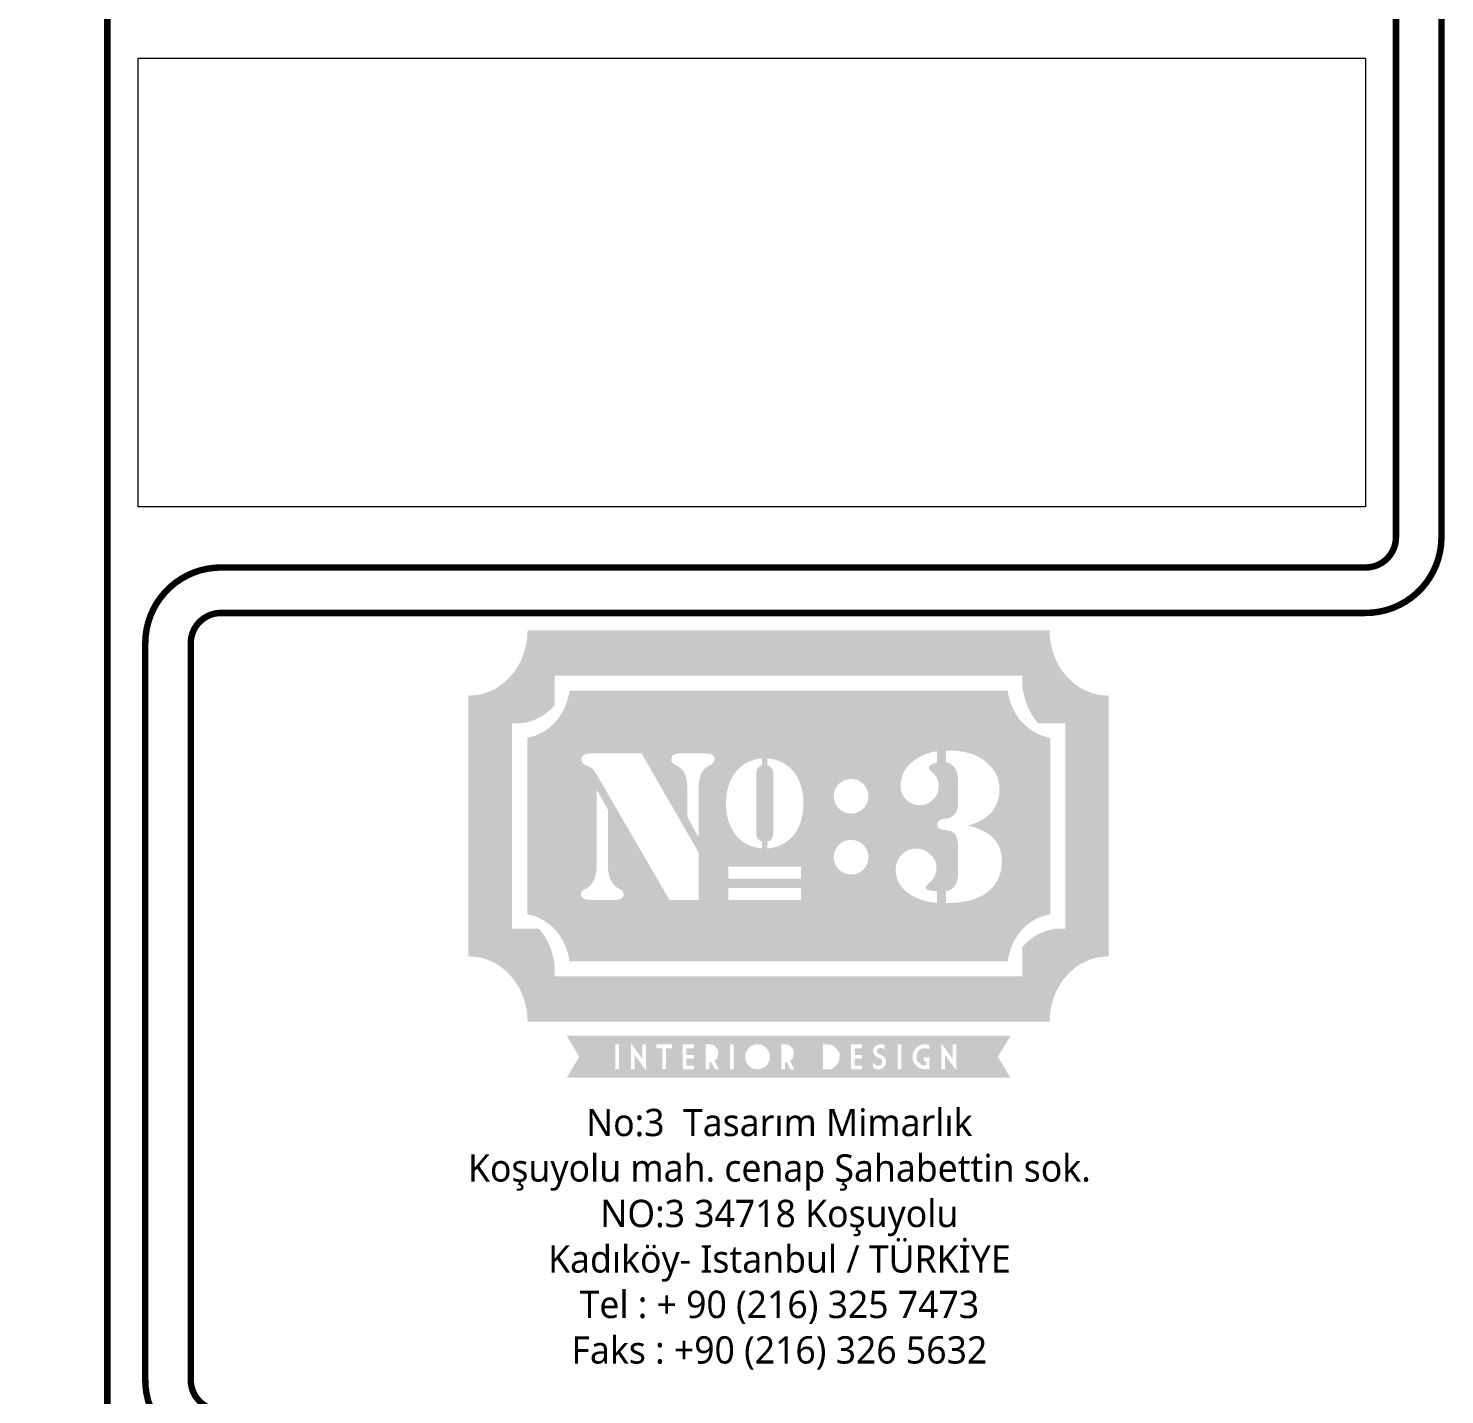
# Model space of a CAD drawing. Header units: millimetres. Extents: x 54215 to 67697, y 23496 to 56611.
# Drawn here: x 62480.2 to 62948.9, y 44429 to 44881.2 of the extents above; entities that cross this region are included whole.
import ezdxf

# ---------------------------------------------------------------- set-up
doc = ezdxf.new("R2010")
doc.units = ezdxf.units.MM
doc.layers.add('Layer 1', color=7, linetype='Continuous')
doc.layers.add('t_tarama', color=251, linetype='Continuous', lineweight=20)
doc.styles.get("Standard").update_dxf_attribs({"font": 'arial.ttf'})

msp = doc.modelspace()

# ---------------------------------------------------------------- hatches: boundary and pattern name
at = {"true_color": 0xe74a37}
h = msp.add_hatch(color=13, dxfattribs=at)
h.dxf.hatch_style = 1
edge = h.paths.add_edge_path()
edge.add_spline(control_points=[(62837.484, 44660.364), (62826.821, 44660.4), (62818.183, 44670.05), (62818.183, 44681.95), (62818.181, 44681.949), (62818.176, 44681.948), (62818.175, 44681.947), (62818.175, 44681.947), (62818.175, 44681.95), (62818.175, 44681.95), (62818.175, 44681.95), (62645.41, 44681.95), (62645.41, 44681.95), (62645.41, 44681.95), (62645.41, 44681.825), (62645.41, 44681.825), (62645.349, 44669.982), (62636.741, 44660.4), (62626.115, 44660.364), (62626.115, 44660.364), (62625.819, 44660.364), (62625.819, 44660.364), (62625.819, 44660.364), (62625.819, 44574.03), (62625.819, 44574.03), (62625.819, 44574.03), (62626.059, 44574.03), (62626.059, 44574.03), (62626.059, 44574.03), (62626.059, 44574.028), (62626.059, 44574.028), (62636.749, 44574.028), (62645.413, 44564.359), (62645.413, 44552.437), (62645.413, 44552.437), (62645.416, 44552.437), (62645.416, 44552.437), (62645.416, 44552.437), (62645.416, 44552.4), (62645.416, 44552.4), (62645.416, 44552.4), (62818.18, 44552.4), (62818.18, 44552.4), (62818.18, 44552.4), (62818.18, 44552.437), (62818.18, 44552.437), (62818.181, 44552.437), (62818.188, 44552.437), (62818.188, 44552.437), (62818.188, 44564.359), (62826.852, 44574.028), (62837.542, 44574.028), (62837.542, 44574.028), (62837.542, 44574.03), (62837.542, 44574.03), (62837.542, 44574.03), (62837.766, 44574.03), (62837.766, 44574.03), (62837.766, 44574.03), (62837.766, 44660.364), (62837.766, 44660.364), (62837.766, 44660.364), (62837.484, 44660.364), (62837.484, 44660.364)], knot_values=[0, 0, 0, 0, 1, 1, 1, 2, 2, 2, 3, 3, 3, 4, 4, 4, 5, 5, 5, 6, 6, 6, 7, 7, 7, 8, 8, 8, 9, 9, 9, 10, 10, 10, 11, 11, 11, 12, 12, 12, 13, 13, 13, 14, 14, 14, 15, 15, 15, 16, 16, 16, 17, 17, 17, 18, 18, 18, 19, 19, 19, 20, 20, 20, 21, 21, 21, 21], degree=3, periodic=0)
edge = h.paths.add_edge_path(flags=16)
edge.add_spline(control_points=[(62823.446, 44651.188), (62823.446, 44651.188), (62823.446, 44651.188), (62823.446, 44583.195), (62823.446, 44583.195), (62823.446, 44583.195), (62820.792, 44583.195), (62820.792, 44583.195), (62814.38, 44583.195), (62809.162, 44577.242), (62809.162, 44569.928), (62809.162, 44569.928), (62809.157, 44567.436), (62809.157, 44567.436), (62809.157, 44567.436), (62806.666, 44567.41), (62806.666, 44567.41), (62806.666, 44567.41), (62654.433, 44567.438), (62654.433, 44567.438), (62654.433, 44567.438), (62654.433, 44569.928), (62654.433, 44569.928), (62654.433, 44577.243), (62649.217, 44583.194), (62642.802, 44583.194), (62642.802, 44583.194), (62640.31, 44583.194), (62640.31, 44583.194), (62640.31, 44583.194), (62640.31, 44651.17), (62640.31, 44651.17), (62640.31, 44651.17), (62642.838, 44651.188), (62642.838, 44651.188), (62649.193, 44651.207), (62654.394, 44657.121), (62654.432, 44664.369), (62654.432, 44664.369), (62654.432, 44666.94), (62654.432, 44666.94), (62654.432, 44666.94), (62767.845, 44666.939), (62767.845, 44666.939), (62789.846, 44666.939), (62809.163, 44666.947), (62809.163, 44666.947), (62809.163, 44666.947), (62809.163, 44664.448), (62809.163, 44664.448), (62809.163, 44664.448), (62809.159, 44664.448), (62809.159, 44664.448), (62809.159, 44657.156), (62814.362, 44651.207), (62820.757, 44651.188), (62820.757, 44651.188), (62823.446, 44651.188)], knot_values=[0, 0, 0, 0, 1, 1, 1, 2, 2, 2, 3, 3, 3, 4, 4, 4, 5, 5, 5, 6, 6, 6, 7, 7, 7, 8, 8, 8, 9, 9, 9, 10, 10, 10, 11, 11, 11, 12, 12, 12, 13, 13, 13, 14, 14, 14, 15, 15, 15, 16, 16, 16, 17, 17, 17, 18, 18, 18, 19, 19, 19, 19], degree=3, periodic=0)
h = msp.add_hatch(color=13, dxfattribs=at)
h.dxf.hatch_style = 1
edge = h.paths.add_edge_path()
edge.add_spline(control_points=[(62818.465, 44617.191), (62818.465, 44631.787), (62818.465, 44646.384), (62818.465, 44646.384), (62811.144, 44647.519), (62805.338, 44653.917), (62804.332, 44661.957)], knot_values=[8, 8, 8, 8, 8.5, 8.5, 8.5, 9.5, 9.5, 9.5, 9.5], degree=3, periodic=0)
edge.add_spline(control_points=[(62804.332, 44661.957), (62804.332, 44661.957), (62659.258, 44661.957), (62659.258, 44661.957), (62658.254, 44653.993), (62652.538, 44647.639), (62645.335, 44646.417)], knot_values=[6, 6, 6, 6, 7, 7, 7, 8, 8, 8, 8], degree=3, periodic=0)
edge.add_spline(control_points=[(62645.335, 44646.417), (62645.335, 44646.417), (62645.295, 44587.971), (62645.295, 44587.971), (62652.539, 44586.77), (62658.264, 44580.41), (62659.261, 44572.419)], knot_values=[4, 4, 4, 4, 5, 5, 5, 6, 6, 6, 6], degree=3, periodic=0)
edge.add_spline(control_points=[(62659.261, 44572.419), (62659.261, 44572.419), (62804.175, 44572.393), (62804.175, 44572.393), (62804.175, 44572.393), (62804.175, 44572.393), (62804.175, 44572.393)], knot_values=[2.99999, 2.99999, 2.99999, 2.99999, 3.99999, 3.99999, 3.99999, 4, 4, 4, 4], degree=3, periodic=0)
edge.add_spline(control_points=[(62804.175, 44572.393), (62804.175, 44572.393), (62804.175, 44572.419), (62804.175, 44572.419), (62804.175, 44572.419), (62804.175, 44572.419), (62804.175, 44572.419)], knot_values=[1.99999, 1.99999, 1.99999, 1.99999, 2.99998, 2.99998, 2.99998, 2.99999, 2.99999, 2.99999, 2.99999], degree=3, periodic=0)
edge.add_spline(control_points=[(62804.175, 44572.419), (62804.175, 44572.419), (62804.334, 44572.419), (62804.334, 44572.419)], knot_values=[1.00001, 1.00001, 1.00001, 1.00001, 1.99999, 1.99999, 1.99999, 1.99999], degree=3, periodic=0)
edge.add_spline(control_points=[(62804.334, 44572.419), (62805.34, 44580.47), (62811.144, 44586.866), (62818.465, 44587.997)], knot_values=[0, 0, 0, 0, 1, 1, 1, 1], degree=3, periodic=0)
edge.add_spline(control_points=[(62818.465, 44587.997), (62818.465, 44587.997), (62818.465, 44602.594), (62818.465, 44617.191)], knot_values=[9.5, 9.5, 9.5, 9.5, 10, 10, 10, 10], degree=3, periodic=0)
edge = h.paths.add_edge_path(flags=16)
edge.add_spline(control_points=[(62748.407, 44631.066), (62749.502, 44632.2), (62750.861, 44632.761), (62752.484, 44632.761), (62754.108, 44632.761), (62755.466, 44632.2), (62756.562, 44631.066)], knot_values=[5, 5, 5, 5, 6, 6, 6, 7, 7, 7, 7], degree=3, periodic=0)
edge.add_spline(control_points=[(62756.562, 44631.066), (62757.658, 44629.939), (62758.205, 44628.597), (62758.205, 44627.039)], knot_values=[7, 7, 7, 7, 8, 8, 8, 8], degree=3, periodic=0)
edge.add_spline(control_points=[(62758.205, 44627.039), (62758.205, 44625.488), (62757.658, 44624.147), (62756.562, 44623.017)], knot_values=[0, 0, 0, 0, 1, 1, 1, 1], degree=3, periodic=0)
edge.add_spline(control_points=[(62756.562, 44623.017), (62755.466, 44621.887), (62754.108, 44621.323), (62752.484, 44621.323), (62750.861, 44621.323), (62749.502, 44621.887), (62748.407, 44623.017), (62747.312, 44624.147), (62746.762, 44625.488), (62746.762, 44627.039)], knot_values=[1, 1, 1, 1, 2, 2, 2, 3, 3, 3, 4, 4, 4, 4], degree=3, periodic=0)
edge.add_spline(control_points=[(62746.762, 44627.039), (62746.762, 44628.597), (62747.312, 44629.939), (62748.407, 44631.066)], knot_values=[4, 4, 4, 4, 5, 5, 5, 5], degree=3, periodic=0)
edge = h.paths.add_edge_path(flags=16)
edge.add_spline(control_points=[(62724.767, 44639.591), (62728.652, 44639.234), (62731.659, 44637.609), (62733.779, 44634.718)], knot_values=[5, 5, 5, 5, 6, 6, 6, 6], degree=3, periodic=0)
edge.add_spline(control_points=[(62733.779, 44634.718), (62735.727, 44632.06), (62736.698, 44628.709), (62736.698, 44624.669)], knot_values=[6, 6, 6, 6, 7, 7, 7, 7], degree=3, periodic=0)
edge.add_spline(control_points=[(62736.698, 44624.669), (62736.698, 44620.627), (62735.727, 44617.275), (62733.779, 44614.615)], knot_values=[7, 7, 7, 7, 8, 8, 8, 8], degree=3, periodic=0)
edge.add_spline(control_points=[(62733.779, 44614.615), (62731.659, 44611.724), (62728.652, 44610.103), (62724.767, 44609.742)], knot_values=[8, 8, 8, 8, 9, 9, 9, 9], degree=3, periodic=0)
edge.add_spline(control_points=[(62724.767, 44609.742), (62724.767, 44609.742), (62724.767, 44611.969), (62724.767, 44611.969)], knot_values=[0, 0, 0, 0, 1, 1, 1, 1], degree=3, periodic=0)
edge.add_spline(control_points=[(62724.767, 44611.969), (62726.071, 44612.43), (62726.723, 44613.348), (62726.723, 44614.731), (62726.723, 44614.731), (62726.723, 44634.602), (62726.723, 44634.602)], knot_values=[1, 1, 1, 1, 2, 2, 2, 3, 3, 3, 3], degree=3, periodic=0)
edge.add_spline(control_points=[(62726.723, 44634.602), (62726.723, 44635.986), (62726.071, 44636.906), (62724.767, 44637.367), (62724.767, 44637.367), (62724.767, 44639.591), (62724.767, 44639.591)], knot_values=[3, 3, 3, 3, 4, 4, 4, 5, 5, 5, 5], degree=3, periodic=0)
edge = h.paths.add_edge_path(flags=16)
edge.add_spline(control_points=[(62723.04, 44639.591), (62723.04, 44639.591), (62723.04, 44637.367), (62723.04, 44637.367)], knot_values=[0, 0, 0, 0, 1, 1, 1, 1], degree=3, periodic=0)
edge.add_spline(control_points=[(62723.04, 44637.367), (62721.734, 44636.906), (62721.083, 44635.986), (62721.083, 44634.602), (62721.083, 44634.602), (62721.083, 44614.731), (62721.083, 44614.731)], knot_values=[1, 1, 1, 1, 2, 2, 2, 3, 3, 3, 3], degree=3, periodic=0)
edge.add_spline(control_points=[(62721.083, 44614.731), (62721.083, 44613.348), (62721.734, 44612.43), (62723.04, 44611.969), (62723.04, 44611.969), (62723.04, 44609.742), (62723.04, 44609.742)], knot_values=[3, 3, 3, 3, 4, 4, 4, 5, 5, 5, 5], degree=3, periodic=0)
edge.add_spline(control_points=[(62723.04, 44609.742), (62719.149, 44610.103), (62716.145, 44611.724), (62714.022, 44614.615)], knot_values=[5, 5, 5, 5, 6, 6, 6, 6], degree=3, periodic=0)
edge.add_spline(control_points=[(62714.022, 44614.615), (62712.079, 44617.275), (62711.106, 44620.627), (62711.106, 44624.669)], knot_values=[6, 6, 6, 6, 7, 7, 7, 7], degree=3, periodic=0)
edge.add_spline(control_points=[(62711.106, 44624.669), (62711.106, 44628.709), (62712.079, 44632.06), (62714.022, 44634.718)], knot_values=[7, 7, 7, 7, 8, 8, 8, 8], degree=3, periodic=0)
edge.add_spline(control_points=[(62714.022, 44634.718), (62716.145, 44637.609), (62719.149, 44639.234), (62723.04, 44639.591)], knot_values=[8, 8, 8, 8, 9, 9, 9, 9], degree=3, periodic=0)
edge = h.paths.add_edge_path(flags=16)
edge.add_spline(control_points=[(62768.881, 44630.565), (62768.881, 44633.677), (62770.158, 44636.289), (62772.707, 44638.407)], knot_values=[8, 8, 8, 8, 9, 9, 9, 9], degree=3, periodic=0)
edge.add_spline(control_points=[(62772.707, 44638.407), (62774.955, 44640.266), (62777.696, 44641.456), (62780.938, 44641.971)], knot_values=[9, 9, 9, 9, 10, 10, 10, 10], degree=3, periodic=0)
edge.add_spline(control_points=[(62780.938, 44641.971), (62780.938, 44641.971), (62780.938, 44638.149), (62780.938, 44638.149)], knot_values=[0, 0, 0, 0, 1, 1, 1, 1], degree=3, periodic=0)
edge.add_spline(control_points=[(62780.938, 44638.149), (62779.123, 44637.8), (62778.216, 44637.175), (62778.216, 44636.267)], knot_values=[1, 1, 1, 1, 2, 2, 2, 2], degree=3, periodic=0)
edge.add_spline(control_points=[(62778.216, 44636.267), (62778.216, 44636.054), (62778.755, 44635.448), (62779.837, 44634.454)], knot_values=[2, 2, 2, 2, 3, 3, 3, 3], degree=3, periodic=0)
edge.add_spline(control_points=[(62779.837, 44634.454), (62780.961, 44633.46), (62781.523, 44632.12), (62781.523, 44630.433)], knot_values=[3, 3, 3, 3, 4, 4, 4, 4], degree=3, periodic=0)
edge.add_spline(control_points=[(62781.523, 44630.433), (62781.523, 44628.747), (62780.894, 44627.259), (62779.642, 44625.96)], knot_values=[4, 4, 4, 4, 5, 5, 5, 5], degree=3, periodic=0)
edge.add_spline(control_points=[(62779.642, 44625.96), (62778.435, 44624.708), (62776.985, 44624.08), (62775.297, 44624.08)], knot_values=[5, 5, 5, 5, 6, 6, 6, 6], degree=3, periodic=0)
edge.add_spline(control_points=[(62775.297, 44624.08), (62773.439, 44624.08), (62771.905, 44624.689), (62770.699, 44625.894)], knot_values=[6, 6, 6, 6, 7, 7, 7, 7], degree=3, periodic=0)
edge.add_spline(control_points=[(62770.699, 44625.894), (62769.488, 44627.149), (62768.881, 44628.706), (62768.881, 44630.565)], knot_values=[7, 7, 7, 7, 8, 8, 8, 8], degree=3, periodic=0)
edge = h.paths.add_edge_path(flags=16)
edge.add_spline(control_points=[(62748.407, 44610.905), (62749.502, 44612.038), (62750.861, 44612.6), (62752.484, 44612.6), (62754.108, 44612.6), (62755.466, 44612.038), (62756.562, 44610.905)], knot_values=[5, 5, 5, 5, 6, 6, 6, 7, 7, 7, 7], degree=3, periodic=0)
edge.add_spline(control_points=[(62756.562, 44610.905), (62757.658, 44609.777), (62758.205, 44608.436), (62758.205, 44606.881)], knot_values=[7, 7, 7, 7, 8, 8, 8, 8], degree=3, periodic=0)
edge.add_spline(control_points=[(62758.205, 44606.881), (62758.205, 44605.329), (62757.658, 44603.988), (62756.562, 44602.858)], knot_values=[0, 0, 0, 0, 1, 1, 1, 1], degree=3, periodic=0)
edge.add_spline(control_points=[(62756.562, 44602.858), (62755.466, 44601.731), (62754.108, 44601.165), (62752.484, 44601.165), (62750.861, 44601.165), (62749.502, 44601.731), (62748.407, 44602.858)], knot_values=[1, 1, 1, 1, 2, 2, 2, 3, 3, 3, 3], degree=3, periodic=0)
edge.add_spline(control_points=[(62748.407, 44602.858), (62747.312, 44603.988), (62746.762, 44605.329), (62746.762, 44606.881)], knot_values=[3, 3, 3, 3, 4, 4, 4, 4], degree=3, periodic=0)
edge.add_spline(control_points=[(62746.762, 44606.881), (62746.762, 44608.436), (62747.312, 44609.777), (62748.407, 44610.905)], knot_values=[4, 4, 4, 4, 5, 5, 5, 5], degree=3, periodic=0)
edge = h.paths.add_edge_path(flags=16)
edge.add_spline(control_points=[(62783.857, 44642.168), (62789.689, 44642.427), (62794.268, 44641.046), (62797.597, 44638.02)], knot_values=[16, 16, 16, 16, 17, 17, 17, 17], degree=3, periodic=0)
edge.add_spline(control_points=[(62797.597, 44638.02), (62800.278, 44635.555), (62801.616, 44632.659), (62801.616, 44629.33)], knot_values=[17, 17, 17, 17, 18, 18, 18, 18], degree=3, periodic=0)
edge.add_spline(control_points=[(62801.616, 44629.33), (62801.616, 44626.265), (62800.67, 44623.672), (62798.766, 44621.553)], knot_values=[18, 18, 18, 18, 19, 19, 19, 19], degree=3, periodic=0)
edge.add_spline(control_points=[(62798.766, 44621.553), (62796.99, 44619.608), (62794.552, 44618.246), (62791.441, 44617.469)], knot_values=[19, 19, 19, 19, 20, 20, 20, 20], degree=3, periodic=0)
edge.add_spline(control_points=[(62791.441, 44617.469), (62791.441, 44617.469), (62791.441, 44617.34), (62791.441, 44617.34)], knot_values=[0.00001, 0.00001, 0.00001, 0.00001, 1, 1, 1, 1], degree=3, periodic=0)
edge.add_spline(control_points=[(62791.441, 44617.34), (62795.154, 44616.303), (62797.856, 44614.921), (62799.541, 44613.192)], knot_values=[1, 1, 1, 1, 2, 2, 2, 2], degree=3, periodic=0)
edge.add_spline(control_points=[(62799.541, 44613.192), (62801.442, 44611.29), (62802.396, 44608.718), (62802.396, 44605.477)], knot_values=[2, 2, 2, 2, 3, 3, 3, 3], degree=3, periodic=0)
edge.add_spline(control_points=[(62802.396, 44605.477), (62802.396, 44601.763), (62801.163, 44598.691), (62798.7, 44596.274)], knot_values=[3, 3, 3, 3, 4, 4, 4, 4], degree=3, periodic=0)
edge.add_spline(control_points=[(62798.7, 44596.274), (62795.459, 44593.117), (62790.509, 44591.606), (62783.857, 44591.737), (62783.857, 44591.737), (62783.857, 44595.561), (62783.857, 44595.561)], knot_values=[4, 4, 4, 4, 5, 5, 5, 6, 6, 6, 6], degree=3, periodic=0)
edge.add_spline(control_points=[(62783.857, 44595.561), (62786.535, 44596.21), (62787.875, 44598.157), (62787.875, 44601.392), (62787.875, 44601.392), (62787.875, 44610.081), (62787.875, 44610.081)], knot_values=[6, 6, 6, 6, 7, 7, 7, 8, 8, 8, 8], degree=3, periodic=0)
edge.add_spline(control_points=[(62787.875, 44610.081), (62787.875, 44611.849), (62787.636, 44613.168), (62787.16, 44614.032)], knot_values=[8, 8, 8, 8, 9, 9, 9, 9], degree=3, periodic=0)
edge.add_spline(control_points=[(62787.16, 44614.032), (62786.557, 44615.158), (62785.369, 44615.761), (62783.599, 44615.852)], knot_values=[9, 9, 9, 9, 10, 10, 10, 10], degree=3, periodic=0)
edge.add_spline(control_points=[(62783.599, 44615.852), (62781.867, 44615.937), (62781.003, 44616.54), (62781.003, 44617.663)], knot_values=[10, 10, 10, 10, 11, 11, 11, 11], degree=3, periodic=0)
edge.add_spline(control_points=[(62781.003, 44617.663), (62781.003, 44618.787), (62781.89, 44619.438), (62783.662, 44619.608)], knot_values=[11, 11, 11, 11, 12, 12, 12, 12], degree=3, periodic=0)
edge.add_spline(control_points=[(62783.662, 44619.608), (62786.47, 44619.87), (62787.875, 44621.618), (62787.875, 44624.859), (62787.875, 44624.859), (62787.875, 44632.381), (62787.875, 44632.381)], knot_values=[12, 12, 12, 12, 13, 13, 13, 14, 14, 14, 14], degree=3, periodic=0)
edge.add_spline(control_points=[(62787.875, 44632.381), (62787.875, 44635.75), (62786.535, 44637.739), (62783.857, 44638.34), (62783.857, 44638.34), (62783.857, 44642.168), (62783.857, 44642.168)], knot_values=[14, 14, 14, 14, 15, 15, 15, 16, 16, 16, 16], degree=3, periodic=0)
edge = h.paths.add_edge_path(flags=16)
edge.add_spline(control_points=[(62707.351, 44639.249), (62707.351, 44638.558), (62706.896, 44637.955), (62705.99, 44637.435)], knot_values=[7, 7, 7, 7, 8, 8, 8, 8], degree=3, periodic=0)
edge.add_spline(control_points=[(62705.99, 44637.435), (62704.736, 44636.785), (62703.872, 44636.118), (62703.395, 44635.426)], knot_values=[8, 8, 8, 8, 9, 9, 9, 9], degree=3, periodic=0)
edge.add_spline(control_points=[(62703.395, 44635.426), (62702.488, 44634.13), (62702.033, 44632.144), (62702.033, 44629.46), (62702.033, 44629.46), (62702.033, 44627.245), (62702.033, 44624.476)], knot_values=[9, 9, 9, 9, 10, 10, 10, 10.3750225, 10.3750225, 10.3750225, 10.3750225], degree=3, periodic=0)
edge.add_spline(control_points=[(62702.033, 44624.476), (62702.033, 44621.707), (62702.033, 44618.384), (62702.033, 44616.169)], knot_values=[10.3750225, 10.3750225, 10.3750225, 10.3750225, 10.750015, 10.750015, 10.750015, 10.750015], degree=3, periodic=0)
edge.add_spline(control_points=[(62702.033, 44616.169), (62702.033, 44615.615), (62702.033, 44615.131), (62702.033, 44614.741)], knot_values=[10.750015, 10.750015, 10.750015, 10.750015, 10.8437631, 10.8437631, 10.8437631, 10.8437631], degree=3, periodic=0)
edge.add_spline(control_points=[(62702.033, 44614.741), (62702.033, 44614.352), (62702.033, 44614.058), (62702.033, 44613.885)], knot_values=[10.8437631, 10.8437631, 10.8437631, 10.8437631, 10.9375113, 10.9375113, 10.9375113, 10.9375113], degree=3, periodic=0)
edge.add_spline(control_points=[(62702.033, 44613.885), (62702.033, 44613.842), (62702.033, 44613.806), (62702.033, 44613.778)], knot_values=[10.9375113, 10.9375113, 10.9375113, 10.9375113, 10.9609483, 10.9609483, 10.9609483, 10.9609483], degree=3, periodic=0)
edge.add_spline(control_points=[(62702.033, 44613.778), (62702.033, 44613.751), (62702.033, 44613.731), (62702.033, 44613.719)], knot_values=[10.9609483, 10.9609483, 10.9609483, 10.9609483, 10.9843853, 10.9843853, 10.9843853, 10.9843853], degree=3, periodic=0)
edge.add_spline(control_points=[(62702.033, 44613.719), (62702.033, 44613.717), (62702.033, 44613.714), (62702.033, 44613.713)], knot_values=[10.9843853, 10.9843853, 10.9843853, 10.9843853, 10.9902446, 10.9902446, 10.9902446, 10.9902446], degree=3, periodic=0)
edge.add_spline(control_points=[(62702.033, 44613.713), (62702.033, 44613.711), (62702.033, 44613.71), (62702.033, 44613.709)], knot_values=[10.9902446, 10.9902446, 10.9902446, 10.9902446, 10.9961038, 10.9961038, 10.9961038, 10.9961038], degree=3, periodic=0)
edge.add_spline(control_points=[(62702.033, 44613.709), (62702.033, 44613.709), (62702.033, 44613.708), (62702.033, 44613.708)], knot_values=[10.9961038, 10.9961038, 10.9961038, 10.9961038, 10.9975686, 10.9975686, 10.9975686, 10.9975686], degree=3, periodic=0)
edge.add_spline(control_points=[(62702.033, 44613.708), (62702.033, 44613.708), (62702.033, 44613.708), (62702.033, 44613.708)], knot_values=[10.9975686, 10.9975686, 10.9975686, 10.9975686, 10.9990335, 10.9990335, 10.9990335, 10.9990335], degree=3, periodic=0)
edge.add_spline(control_points=[(62702.033, 44613.708), (62702.033, 44613.708), (62702.033, 44613.708), (62702.033, 44613.708)], knot_values=[10.9990335, 10.9990335, 10.9990335, 10.9990335, 10.9993997, 10.9993997, 10.9993997, 10.9993997], degree=3, periodic=0)
edge.add_spline(control_points=[(62702.033, 44613.708), (62702.033, 44613.708), (62702.033, 44613.708), (62702.033, 44613.708)], knot_values=[10.9993997, 10.9993997, 10.9993997, 10.9993997, 10.9997659, 10.9997659, 10.9997659, 10.9997659], degree=3, periodic=0)
edge.add_spline(control_points=[(62702.033, 44613.708), (62702.033, 44613.708), (62702.033, 44613.708), (62702.033, 44613.708), (62702.033, 44613.708), (62702.033, 44613.708), (62702.033, 44613.708)], knot_values=[10.9997659, 10.9997659, 10.9997659, 10.9997659, 11, 11, 11, 11.0048927, 11.0048927, 11.0048927, 11.0048927], degree=3, periodic=0)
edge.add_spline(control_points=[(62701.866, 44613.782), (62701.826, 44613.854), (62701.758, 44613.976), (62701.668, 44614.138)], knot_values=[12.0624887, 12.0624887, 12.0624887, 12.0624887, 12.1562369, 12.1562369, 12.1562369, 12.1562369], degree=3, periodic=0)
edge.add_spline(control_points=[(62701.668, 44614.138), (62701.578, 44614.3), (62701.467, 44614.501), (62701.339, 44614.731)], knot_values=[12.1562369, 12.1562369, 12.1562369, 12.1562369, 12.249985, 12.249985, 12.249985, 12.249985], degree=3, periodic=0)
edge.add_spline(control_points=[(62701.339, 44614.731), (62700.828, 44615.652), (62700.062, 44617.034), (62699.424, 44618.186)], knot_values=[12.249985, 12.249985, 12.249985, 12.249985, 12.6249775, 12.6249775, 12.6249775, 12.6249775], degree=3, periodic=0)
edge.add_spline(control_points=[(62699.424, 44618.186), (62698.786, 44619.337), (62698.275, 44620.258), (62698.275, 44620.258), (62698.275, 44620.258), (62698.275, 44629.46), (62698.275, 44629.46)], knot_values=[12.6249775, 12.6249775, 12.6249775, 12.6249775, 13, 13, 13, 14, 14, 14, 14], degree=3, periodic=0)
edge.add_spline(control_points=[(62698.275, 44629.46), (62698.275, 44632.144), (62697.821, 44634.13), (62696.914, 44635.426)], knot_values=[1, 1, 1, 1, 2, 2, 2, 2], degree=3, periodic=0)
edge.add_spline(control_points=[(62696.914, 44635.426), (62696.439, 44636.118), (62695.576, 44636.785), (62694.322, 44637.435)], knot_values=[2, 2, 2, 2, 3, 3, 3, 3], degree=3, periodic=0)
edge.add_spline(control_points=[(62694.322, 44637.435), (62693.412, 44637.955), (62692.96, 44638.558), (62692.96, 44639.249)], knot_values=[3, 3, 3, 3, 4, 4, 4, 4], degree=3, periodic=0)
edge.add_spline(control_points=[(62692.96, 44639.249), (62692.96, 44640.546), (62693.891, 44641.196), (62695.746, 44641.196), (62695.746, 44641.196), (62704.564, 44641.196), (62704.564, 44641.196)], knot_values=[4, 4, 4, 4, 5, 5, 5, 6, 6, 6, 6], degree=3, periodic=0)
edge.add_spline(control_points=[(62704.564, 44641.196), (62706.422, 44641.196), (62707.351, 44640.546), (62707.351, 44639.249)], knot_values=[6, 6, 6, 6, 7, 7, 7, 7], degree=3, periodic=0)
h.paths.add_polyline_path([(62735.897, 44603.682), (62735.897, 44599.74), (62711.906, 44599.74), (62711.906, 44603.682)], flags=16)
edge = h.paths.add_edge_path(flags=16)
edge.add_spline(control_points=[(62769.206, 44607.683), (62770.503, 44609.065), (62772.165, 44609.755), (62774.198, 44609.755)], knot_values=[4, 4, 4, 4, 5, 5, 5, 5], degree=3, periodic=0)
edge.add_spline(control_points=[(62774.198, 44609.755), (62775.839, 44609.755), (62777.327, 44609.107), (62778.67, 44607.814)], knot_values=[5, 5, 5, 5, 6, 6, 6, 6], degree=3, periodic=0)
edge.add_spline(control_points=[(62778.67, 44607.814), (62780.056, 44606.557), (62780.742, 44605.109), (62780.742, 44603.47)], knot_values=[6, 6, 6, 6, 7, 7, 7, 7], degree=3, periodic=0)
edge.add_spline(control_points=[(62780.742, 44603.47), (62780.742, 44601.699), (62780.138, 44600.184), (62778.93, 44598.929)], knot_values=[7, 7, 7, 7, 8, 8, 8, 8], degree=3, periodic=0)
edge.add_spline(control_points=[(62778.93, 44598.929), (62777.717, 44597.676), (62777.115, 44597.006), (62777.115, 44596.921)], knot_values=[8, 8, 8, 8, 9, 9, 9, 9], degree=3, periodic=0)
edge.add_spline(control_points=[(62777.115, 44596.921), (62777.115, 44596.188), (62778.388, 44595.732), (62780.938, 44595.561)], knot_values=[9, 9, 9, 9, 10, 10, 10, 10], degree=3, periodic=0)
edge.add_spline(control_points=[(62780.938, 44595.561), (62780.938, 44595.561), (62780.938, 44591.737), (62780.938, 44591.737)], knot_values=[0, 0, 0, 0, 1, 1, 1, 1], degree=3, periodic=0)
edge.add_spline(control_points=[(62780.938, 44591.737), (62777.397, 44592.041), (62774.346, 44593.03), (62771.799, 44594.717)], knot_values=[1, 1, 1, 1, 2, 2, 2, 2], degree=3, periodic=0)
edge.add_spline(control_points=[(62771.799, 44594.717), (62768.773, 44596.75), (62767.26, 44599.405), (62767.26, 44602.692)], knot_values=[2, 2, 2, 2, 3, 3, 3, 3], degree=3, periodic=0)
edge.add_spline(control_points=[(62767.26, 44602.692), (62767.26, 44604.682), (62767.911, 44606.341), (62769.206, 44607.683)], knot_values=[3, 3, 3, 3, 4, 4, 4, 4], degree=3, periodic=0)
h.paths.add_polyline_path([(62735.897, 44596.652), (62735.897, 44592.708), (62711.906, 44592.708), (62711.906, 44596.652)], flags=16)
edge = h.paths.add_edge_path(flags=16)
edge.add_spline(control_points=[(62692.603, 44624.794), (62697.318, 44616.594), (62702.033, 44608.393), (62702.033, 44608.393), (62702.033, 44608.393), (62702.033, 44604.472), (62702.033, 44600.551)], knot_values=[0.5, 0.5, 0.5, 0.5, 1, 1, 1, 1.5, 1.5, 1.5, 1.5], degree=3, periodic=0)
edge.add_spline(control_points=[(62702.033, 44600.551), (62702.033, 44596.629), (62702.033, 44592.708), (62702.033, 44592.708), (62702.033, 44592.708), (62699.619, 44592.708), (62697.206, 44592.708)], knot_values=[1.5, 1.5, 1.5, 1.5, 2, 2, 2, 2.5, 2.5, 2.5, 2.5], degree=3, periodic=0)
edge.add_spline(control_points=[(62697.206, 44592.708), (62694.793, 44592.708), (62692.379, 44592.708), (62692.379, 44592.708), (62692.379, 44592.708), (62668.652, 44633.609), (62668.652, 44633.609)], knot_values=[2.5, 2.5, 2.5, 2.5, 3, 3, 3, 4, 4, 4, 4], degree=3, periodic=0)
edge.add_spline(control_points=[(62668.652, 44633.609), (62667.961, 44634.821), (62667.505, 44635.536), (62667.291, 44635.75)], knot_values=[4, 4, 4, 4, 5, 5, 5, 5], degree=3, periodic=0)
edge.add_spline(control_points=[(62667.291, 44635.75), (62666.816, 44636.353), (62666.101, 44636.807), (62665.15, 44637.11)], knot_values=[5, 5, 5, 5, 6, 6, 6, 6], degree=3, periodic=0)
edge.add_spline(control_points=[(62665.15, 44637.11), (62663.854, 44637.541), (62663.204, 44638.234), (62663.204, 44639.187)], knot_values=[6, 6, 6, 6, 7, 7, 7, 7], degree=3, periodic=0)
edge.add_spline(control_points=[(62663.204, 44639.187), (62663.204, 44640.524), (62664.31, 44641.196), (62666.514, 44641.196), (62666.514, 44641.196), (62670.679, 44641.196), (62674.843, 44641.196)], knot_values=[7, 7, 7, 7, 8, 8, 8, 8.5, 8.5, 8.5, 8.5], degree=3, periodic=0)
edge.add_spline(control_points=[(62674.843, 44641.196), (62679.008, 44641.196), (62683.172, 44641.196), (62683.172, 44641.196), (62683.172, 44641.196), (62687.887, 44632.995), (62692.603, 44624.794)], knot_values=[8.5, 8.5, 8.5, 8.5, 9, 9, 9, 9.5, 9.5, 9.5, 9.5], degree=3, periodic=0)
edge = h.paths.add_edge_path(flags=16)
edge.add_spline(control_points=[(62670.207, 44625.768), (62671.114, 44624.148), (62672.021, 44622.528), (62672.021, 44622.528), (62672.021, 44622.528), (62672.021, 44602.95), (62672.021, 44602.95)], knot_values=[2.5, 2.5, 2.5, 2.5, 3, 3, 3, 4, 4, 4, 4], degree=3, periodic=0)
edge.add_spline(control_points=[(62672.021, 44602.95), (62672.326, 44600.614), (62672.931, 44598.908), (62673.837, 44597.83)], knot_values=[4, 4, 4, 4, 5, 5, 5, 5], degree=3, periodic=0)
edge.add_spline(control_points=[(62673.837, 44597.83), (62674.227, 44597.313), (62674.982, 44596.772), (62676.105, 44596.21)], knot_values=[5, 5, 5, 5, 6, 6, 6, 6], degree=3, periodic=0)
edge.add_spline(control_points=[(62676.105, 44596.21), (62676.843, 44595.822), (62677.207, 44595.277), (62677.207, 44594.59)], knot_values=[6, 6, 6, 6, 7, 7, 7, 7], degree=3, periodic=0)
edge.add_spline(control_points=[(62677.207, 44594.59), (62677.207, 44593.337), (62676.085, 44592.708), (62673.837, 44592.708), (62673.837, 44592.708), (62666.447, 44592.708), (62666.447, 44592.708)], knot_values=[7, 7, 7, 7, 8, 8, 8, 9, 9, 9, 9], degree=3, periodic=0)
edge.add_spline(control_points=[(62666.447, 44592.708), (62664.2, 44592.708), (62663.077, 44593.337), (62663.077, 44594.59)], knot_values=[9, 9, 9, 9, 10, 10, 10, 10], degree=3, periodic=0)
edge.add_spline(control_points=[(62663.077, 44594.59), (62663.077, 44595.277), (62663.446, 44595.822), (62664.179, 44596.21)], knot_values=[10, 10, 10, 10, 11, 11, 11, 11], degree=3, periodic=0)
edge.add_spline(control_points=[(62664.179, 44596.21), (62665.303, 44596.772), (62666.057, 44597.313), (62666.447, 44597.83)], knot_values=[11, 11, 11, 11, 12, 12, 12, 12], degree=3, periodic=0)
edge.add_spline(control_points=[(62666.447, 44597.83), (62667.356, 44598.908), (62667.961, 44600.614), (62668.263, 44602.95)], knot_values=[12, 12, 12, 12, 13, 13, 13, 13], degree=3, periodic=0)
edge.add_spline(control_points=[(62668.263, 44602.95), (62668.263, 44602.95), (62668.263, 44609.465), (62668.263, 44615.979)], knot_values=[0, 0, 0, 0, 0.5, 0.5, 0.5, 0.5], degree=3, periodic=0)
edge.add_spline(control_points=[(62668.263, 44615.979), (62668.263, 44622.494), (62668.263, 44629.009), (62668.263, 44629.009)], knot_values=[0.5, 0.5, 0.5, 0.5, 1, 1, 1, 1], degree=3, periodic=0)
edge.add_spline(control_points=[(62668.263, 44629.009), (62668.263, 44629.009), (62668.393, 44629.009), (62668.393, 44629.009)], knot_values=[1.00001, 1.00001, 1.00001, 1.00001, 1.99999, 1.99999, 1.99999, 1.99999], degree=3, periodic=0)
edge.add_spline(control_points=[(62668.393, 44629.009), (62668.393, 44629.009), (62668.393, 44629.009), (62668.393, 44629.009), (62668.393, 44629.009), (62669.3, 44627.388), (62670.207, 44625.768)], knot_values=[1.99999, 1.99999, 1.99999, 1.99999, 2.25, 2.25, 2.25, 2.5, 2.5, 2.5, 2.5], degree=3, periodic=0)
at = {"layer": 'Layer 1', "true_color": 0xe74a37}
h = msp.add_hatch(color=13, dxfattribs=at)
h.dxf.hatch_style = 2
h.paths.add_polyline_path([(62777.495, 44547.756), (62686.089, 44547.756), (62658.366, 44547.756), (62662.494, 44540.803), (62658.366, 44533.848), (62686.089, 44533.848), (62777.495, 44533.848), (62805.219, 44533.848), (62801.089, 44540.803), (62805.219, 44547.756)])
h.paths.add_polyline_path([(62675.691, 44536.672), (62674.481, 44536.672), (62674.481, 44544.885), (62675.691, 44544.885)])
h.paths.add_polyline_path([(62684.581, 44536.31), (62680.894, 44541.464), (62680.894, 44536.672), (62679.684, 44536.672), (62679.684, 44545.265), (62683.372, 44540.098), (62683.372, 44544.93), (62684.581, 44544.93)])
h.paths.add_polyline_path([(62693.265, 44543.635), (62691.278, 44543.635), (62691.278, 44536.717), (62690.068, 44536.717), (62690.068, 44543.635), (62688.082, 44543.635), (62688.082, 44544.93), (62693.265, 44544.93)])
h.paths.add_polyline_path([(62700.447, 44543.635), (62697.98, 44543.635), (62697.98, 44541.404), (62700.447, 44541.404), (62700.447, 44540.153), (62697.98, 44540.153), (62697.98, 44537.922), (62700.447, 44537.922), (62700.447, 44536.672), (62696.765, 44536.672), (62696.765, 44544.885), (62700.447, 44544.885)])
edge = h.paths.add_edge_path()
edge.add_spline(control_points=[(62708.229, 44540.405), (62708.229, 44540.405), (62708.229, 44540.405), (62707.699, 44539.823), (62707.565, 44539.679), (62707.429, 44539.552), (62707.284, 44539.445), (62707.284, 44539.445), (62708.726, 44536.66), (62708.726, 44536.66), (62708.726, 44536.66), (62707.43, 44536.66), (62707.43, 44536.66), (62707.43, 44536.66), (62706.232, 44538.993), (62706.232, 44538.993), (62706.083, 44538.967), (62705.933, 44538.954), (62705.778, 44538.954), (62705.707, 44538.954), (62705.635, 44538.958), (62705.561, 44538.964), (62705.561, 44538.964), (62705.561, 44536.683), (62705.561, 44536.683), (62705.561, 44536.683), (62704.353, 44536.683), (62704.353, 44536.683), (62704.353, 44536.683), (62704.353, 44544.896), (62704.353, 44544.896), (62704.353, 44544.896), (62705.561, 44544.896), (62705.561, 44544.896), (62705.561, 44544.896), (62705.561, 44544.891), (62705.561, 44544.891), (62705.635, 44544.895), (62705.707, 44544.896), (62705.778, 44544.896), (62706.529, 44544.896), (62707.17, 44544.606), (62707.699, 44544.026), (62708.229, 44543.445), (62708.493, 44542.746), (62708.493, 44541.929), (62708.493, 44541.107), (62708.229, 44540.405)], knot_values=[0, 0, 0, 0, 0.00005, 0.0001, 1, 1, 1, 2, 2, 2, 3, 3, 3, 4, 4, 4, 5, 5, 5, 6, 6, 6, 7, 7, 7, 8, 8, 8, 9, 9, 9, 10, 10, 10, 11, 11, 11, 12, 12, 12, 13, 13, 13, 14, 14, 14, 15, 15, 15, 15], degree=3, periodic=0)
h.paths.add_polyline_path([(62713.662, 44536.672), (62712.452, 44536.672), (62712.452, 44544.93), (62713.662, 44544.93)])
edge = h.paths.add_edge_path()
edge.add_spline(control_points=[(62724.033, 44544.108), (62724.033, 44544.108), (62724.033, 44544.108), (62724.402, 44543.737), (62724.773, 44543.364), (62725.065, 44542.925), (62725.279, 44542.417), (62725.493, 44541.908), (62725.601, 44541.369), (62725.601, 44540.8), (62725.601, 44540.228), (62725.493, 44539.691), (62725.279, 44539.192), (62725.065, 44538.691), (62724.773, 44538.255), (62724.402, 44537.883), (62724.033, 44537.511), (62723.599, 44537.217), (62723.107, 44536.999), (62722.613, 44536.78), (62722.084, 44536.672), (62721.519, 44536.672), (62720.951, 44536.672), (62720.42, 44536.78), (62719.928, 44536.999), (62719.435, 44537.217), (62719.001, 44537.511), (62718.632, 44537.883), (62718.26, 44538.255), (62717.968, 44538.691), (62717.754, 44539.192), (62717.54, 44539.691), (62717.433, 44540.228), (62717.433, 44540.8), (62717.433, 44541.369), (62717.54, 44541.908), (62717.754, 44542.417), (62717.968, 44542.925), (62718.26, 44543.364), (62718.632, 44543.737), (62719.001, 44544.108), (62719.435, 44544.402), (62719.928, 44544.617), (62720.42, 44544.833), (62720.951, 44544.943), (62721.519, 44544.943), (62722.084, 44544.943), (62722.613, 44544.833), (62723.107, 44544.617), (62723.599, 44544.402), (62724.033, 44544.108)], knot_values=[0, 0, 0, 0, 0.00005, 0.0001, 1, 1, 1, 2, 2, 2, 3, 3, 3, 4, 4, 4, 5, 5, 5, 6, 6, 6, 7, 7, 7, 8, 8, 8, 9, 9, 9, 10, 10, 10, 11, 11, 11, 12, 12, 12, 13, 13, 13, 14, 14, 14, 15, 15, 15, 16, 16, 16, 16], degree=3, periodic=0)
edge = h.paths.add_edge_path()
edge.add_spline(control_points=[(62733.232, 44540.405), (62733.232, 44540.405), (62733.232, 44540.405), (62732.703, 44539.823), (62732.57, 44539.679), (62732.431, 44539.552), (62732.288, 44539.445), (62732.288, 44539.445), (62733.729, 44536.66), (62733.729, 44536.66), (62733.729, 44536.66), (62732.434, 44536.66), (62732.434, 44536.66), (62732.434, 44536.66), (62731.236, 44538.993), (62731.236, 44538.993), (62731.088, 44538.967), (62730.936, 44538.954), (62730.781, 44538.954), (62730.71, 44538.954), (62730.637, 44538.958), (62730.566, 44538.964), (62730.566, 44538.964), (62730.566, 44536.683), (62730.566, 44536.683), (62730.566, 44536.683), (62729.356, 44536.683), (62729.356, 44536.683), (62729.356, 44536.683), (62729.356, 44544.896), (62729.356, 44544.896), (62729.356, 44544.896), (62730.566, 44544.896), (62730.566, 44544.896), (62730.566, 44544.896), (62730.566, 44544.891), (62730.566, 44544.891), (62730.637, 44544.895), (62730.71, 44544.896), (62730.781, 44544.896), (62731.534, 44544.896), (62732.175, 44544.606), (62732.703, 44544.026), (62733.232, 44543.445), (62733.497, 44542.746), (62733.497, 44541.929), (62733.497, 44541.107), (62733.232, 44540.405)], knot_values=[0, 0, 0, 0, 0.00005, 0.0001, 1, 1, 1, 2, 2, 2, 3, 3, 3, 4, 4, 4, 5, 5, 5, 6, 6, 6, 7, 7, 7, 8, 8, 8, 9, 9, 9, 10, 10, 10, 11, 11, 11, 12, 12, 12, 13, 13, 13, 14, 14, 14, 15, 15, 15, 15], degree=3, periodic=0)
edge = h.paths.add_edge_path()
edge.add_spline(control_points=[(62744.689, 44544.885), (62744.689, 44544.885), (62744.689, 44544.885), (62744.689, 44544.885), (62745.787, 44544.885), (62746.722, 44544.484), (62747.497, 44543.684), (62748.274, 44542.882), (62748.662, 44541.913), (62748.662, 44540.779), (62748.662, 44539.647), (62748.274, 44538.681), (62747.497, 44537.877), (62746.722, 44537.074), (62745.787, 44536.672), (62744.689, 44536.672), (62744.689, 44536.672), (62743.226, 44536.672), (62743.226, 44536.672), (62743.226, 44536.672), (62743.226, 44544.885), (62743.226, 44544.885), (62743.226, 44544.885), (62744.689, 44544.885)], knot_values=[0, 0, 0, 0, 0.00005, 0.0001, 1, 1, 1, 2, 2, 2, 3, 3, 3, 4, 4, 4, 5, 5, 5, 6, 6, 6, 7, 7, 7, 7], degree=3, periodic=0)
h.paths.add_polyline_path([(62756.1, 44543.635), (62753.633, 44543.635), (62753.633, 44541.404), (62756.1, 44541.404), (62756.1, 44540.153), (62753.633, 44540.153), (62753.633, 44537.922), (62756.1, 44537.922), (62756.1, 44536.672), (62752.418, 44536.672), (62752.418, 44544.885), (62756.1, 44544.885)])
edge = h.paths.add_edge_path()
edge.add_spline(control_points=[(62763.307, 44540.849), (62763.307, 44540.849), (62763.307, 44540.849), (62763.483, 44540.678), (62763.658, 44540.507), (62763.801, 44540.291), (62763.909, 44540.032), (62764.017, 44539.771), (62764.075, 44539.463), (62764.082, 44539.104), (62764.082, 44538.778), (62764.016, 44538.465), (62763.883, 44538.17), (62763.75, 44537.875), (62763.565, 44537.614), (62763.326, 44537.387), (62763.089, 44537.16), (62762.816, 44536.981), (62762.509, 44536.852), (62762.201, 44536.725), (62761.879, 44536.66), (62761.545, 44536.66), (62761.2, 44536.66), (62760.894, 44536.706), (62760.629, 44536.795), (62760.365, 44536.884), (62760.082, 44537.045), (62759.779, 44537.275), (62759.779, 44537.275), (62759.779, 44538.809), (62759.779, 44538.809), (62759.968, 44538.605), (62760.109, 44538.465), (62760.213, 44538.394), (62760.313, 44538.321), (62760.436, 44538.243), (62760.583, 44538.162), (62760.727, 44538.079), (62760.888, 44538.01), (62761.064, 44537.955), (62761.24, 44537.899), (62761.416, 44537.872), (62761.588, 44537.872), (62761.944, 44537.872), (62762.236, 44538), (62762.465, 44538.255), (62762.694, 44538.509), (62762.808, 44538.81), (62762.808, 44539.16), (62762.808, 44539.447), (62762.711, 44539.679), (62762.517, 44539.859), (62762.322, 44540.037), (62762.004, 44540.241), (62761.562, 44540.472), (62761.294, 44540.613), (62761.071, 44540.743), (62760.887, 44540.856), (62760.702, 44540.972), (62760.527, 44541.115), (62760.356, 44541.287), (62760.189, 44541.457), (62760.052, 44541.661), (62759.946, 44541.898), (62759.842, 44542.133), (62759.79, 44542.412), (62759.79, 44542.731), (62759.806, 44543.045), (62759.879, 44543.334), (62760.011, 44543.605), (62760.145, 44543.875), (62760.325, 44544.11), (62760.551, 44544.312), (62760.778, 44544.516), (62761.036, 44544.673), (62761.326, 44544.784), (62761.615, 44544.896), (62761.922, 44544.951), (62762.24, 44544.951), (62762.482, 44544.945), (62762.702, 44544.911), (62762.899, 44544.849), (62763.097, 44544.788), (62763.322, 44544.678), (62763.574, 44544.518), (62763.574, 44544.518), (62763.574, 44543.228), (62763.574, 44543.228), (62763.423, 44543.331), (62763.32, 44543.397), (62763.264, 44543.421), (62763.208, 44543.445), (62763.13, 44543.487), (62763.026, 44543.544), (62762.923, 44543.601), (62762.805, 44543.651), (62762.67, 44543.692), (62762.534, 44543.733), (62762.391, 44543.753), (62762.24, 44543.753), (62761.902, 44543.748), (62761.616, 44543.639), (62761.383, 44543.421), (62761.15, 44543.204), (62761.03, 44542.951), (62761.03, 44542.665), (62761.039, 44542.392), (62761.137, 44542.177), (62761.326, 44542.016), (62761.515, 44541.853), (62761.819, 44541.671), (62762.24, 44541.469), (62762.53, 44541.33), (62762.763, 44541.203), (62762.944, 44541.097), (62763.126, 44540.989), (62763.307, 44540.849)], knot_values=[0, 0, 0, 0, 0.00005, 0.0001, 1, 1, 1, 2, 2, 2, 3, 3, 3, 4, 4, 4, 5, 5, 5, 6, 6, 6, 7, 7, 7, 8, 8, 8, 9, 9, 9, 10, 10, 10, 11, 11, 11, 12, 12, 12, 13, 13, 13, 14, 14, 14, 15, 15, 15, 16, 16, 16, 17, 17, 17, 18, 18, 18, 19, 19, 19, 20, 20, 20, 21, 21, 21, 22, 22, 22, 23, 23, 23, 24, 24, 24, 25, 25, 25, 26, 26, 26, 27, 27, 27, 28, 28, 28, 29, 29, 29, 30, 30, 30, 31, 31, 31, 32, 32, 32, 33, 33, 33, 34, 34, 34, 35, 35, 35, 36, 36, 36, 37, 37, 37, 38, 38, 38, 38], degree=3, periodic=0)
h.paths.add_polyline_path([(62769.063, 44536.672), (62767.854, 44536.672), (62767.854, 44544.93), (62769.063, 44544.93)])
edge = h.paths.add_edge_path()
edge.add_spline(control_points=[(62774.835, 44544.402), (62774.835, 44544.402), (62774.835, 44544.402), (62775.328, 44544.617), (62775.821, 44544.833), (62776.353, 44544.943), (62776.92, 44544.943), (62777.454, 44544.943), (62777.954, 44544.846), (62778.422, 44544.657), (62778.422, 44544.657), (62778.422, 44543.212), (62778.422, 44543.212), (62778.288, 44543.298), (62778.148, 44543.373), (62778.001, 44543.435), (62777.662, 44543.579), (62777.302, 44543.652), (62776.92, 44543.652), (62776.536, 44543.652), (62776.174, 44543.579), (62775.835, 44543.435), (62775.498, 44543.29), (62775.203, 44543.088), (62774.95, 44542.829), (62774.698, 44542.57), (62774.5, 44542.268), (62774.356, 44541.919), (62774.212, 44541.573), (62774.14, 44541.198), (62774.14, 44540.8), (62774.14, 44540.404), (62774.212, 44540.031), (62774.356, 44539.683), (62774.5, 44539.334), (62774.698, 44539.031), (62774.95, 44538.774), (62775.203, 44538.514), (62775.498, 44538.311), (62775.835, 44538.165), (62776.174, 44538.018), (62776.536, 44537.945), (62776.92, 44537.945), (62777.079, 44537.945), (62777.233, 44537.957), (62777.386, 44537.984), (62777.386, 44537.984), (62777.386, 44539.35), (62777.386, 44539.35), (62777.386, 44539.35), (62776.549, 44539.35), (62776.549, 44539.35), (62776.549, 44539.35), (62776.549, 44540.601), (62776.549, 44540.601), (62776.549, 44540.601), (62778.422, 44540.601), (62778.422, 44540.601), (62778.422, 44540.601), (62778.422, 44536.962), (62778.422, 44536.962), (62777.954, 44536.769), (62777.454, 44536.672), (62776.92, 44536.672), (62776.353, 44536.672), (62775.821, 44536.78), (62775.328, 44536.999), (62774.835, 44537.217), (62774.403, 44537.511), (62774.033, 44537.883), (62773.662, 44538.255), (62773.37, 44538.691), (62773.156, 44539.192), (62772.943, 44539.691), (62772.836, 44540.228), (62772.836, 44540.8), (62772.836, 44541.369), (62772.943, 44541.908), (62773.156, 44542.417), (62773.37, 44542.925), (62773.662, 44543.364), (62774.033, 44543.737), (62774.403, 44544.108), (62774.835, 44544.402)], knot_values=[0, 0, 0, 0, 0.00005, 0.0001, 1, 1, 1, 2, 2, 2, 3, 3, 3, 4, 4, 4, 5, 5, 5, 6, 6, 6, 7, 7, 7, 8, 8, 8, 9, 9, 9, 10, 10, 10, 11, 11, 11, 12, 12, 12, 13, 13, 13, 14, 14, 14, 15, 15, 15, 16, 16, 16, 17, 17, 17, 18, 18, 18, 19, 19, 19, 20, 20, 20, 21, 21, 21, 22, 22, 22, 23, 23, 23, 24, 24, 24, 25, 25, 25, 26, 26, 26, 27, 27, 27, 27], degree=3, periodic=0)
h.paths.add_polyline_path([(62787.287, 44536.31), (62783.601, 44541.464), (62783.601, 44536.672), (62782.391, 44536.672), (62782.391, 44545.265), (62786.079, 44540.098), (62786.079, 44544.93), (62787.287, 44544.93)])

# ---------------------------------------------------------------- linework, layer by layer
at = {"color": 252, "const_width": 2.135}
for points in [[(62947.87, 44051.85), (60159.461, 44051.85), (60159.461, 45851.85), (62947.87, 45851.85), (62947.87, 44712.802, -0.4142136), (62922.784, 44687.715), (62543.978, 44687.715, 0.4142136), (62533.943, 44677.68), (62533.943, 44433.843, 0.4142136), (62543.978, 44423.808), (62922.784, 44423.808, -0.4142136), (62947.87, 44398.722), (62947.87, 44051.85)], [(62932.819, 44712.802, -0.4142136), (62922.784, 44702.767), (62543.978, 44702.767, 0.4142136), (62518.891, 44677.68), (62518.891, 44433.843, 0.4142136), (62543.978, 44408.756), (62922.784, 44408.756, -0.4142136), (62932.819, 44398.722), (62932.819, 44066.902), (60174.512, 44066.902), (60174.512, 45836.798), (62932.819, 45836.798), (62932.819, 44712.802)]]:
    msp.add_lwpolyline(points, format="xyb", dxfattribs=at)
msp.add_lwpolyline([(62506.348, 44066.902), (62506.348, 45836.798)], dxfattribs=at)
at = {"layer": 't_tarama', "color": 254}
for p, q in [((62922.784, 44871.186), (62516.383, 44871.186)), ((62922.784, 44871.186), (62922.784, 44722.836)), ((62922.784, 44722.836), (62516.383, 44722.836))]:
    msp.add_line(p, q, dxfattribs=at)
msp.add_lwpolyline([(62516.383, 44871.186), (62516.383, 44722.836)], dxfattribs=at)

# ---------------------------------------------------------------- texts
at = {"color": 7, "insert": (62728.749, 44480.427), "char_height": 9.03114, "width": 233.90379, "attachment_point": 5}
msp.add_mtext('{\\fLucida Sans Unicode|b0|i0|c162|p34;No:3  Tasarım Mimarlık\\PKoşuyolu mah. cenap Şahabettin sok.\\PNO:3 34718 Koşuyolu\\PKadıköy- Istanbul / TÜRKİYE\\PTel : + 90 (216) 325 7473\\PFaks : +90 (216) 326 5632}', dxfattribs=at)

doc.saveas('drawing.dxf')
